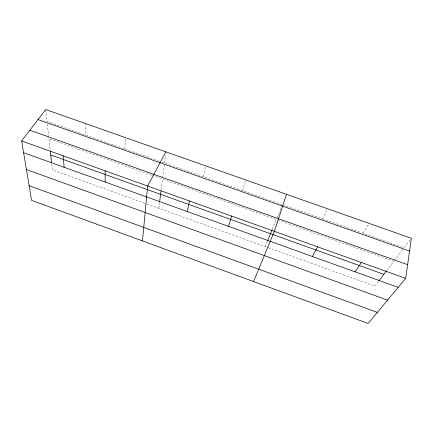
<?xml version="1.0" encoding="UTF-8"?>
<svg xmlns="http://www.w3.org/2000/svg" width="433" height="433" viewBox="0 0 433 433"><rect width="100%" height="100%" fill="white"/><g stroke="black" fill="none" stroke-linecap="round" stroke-linejoin="round"><path stroke-width="0.32" stroke-dasharray="2.17 1.62" d="M124.883 148.995L125.348 137.58M158.819 208.295L159.479 202.974M161.146 189.654L162.478 178.964M162.646 177.633L164.221 164.995M164.47 162.997L165.455 155.122M203.321 176.74L205.637 165.844M242.599 190.628L245.852 180.004M265.212 246.631L267.47 241.094M272.243 229.382L276.276 219.477M277.028 217.626L281.553 206.525M322.461 218.876L327.662 208.803M363.06 233.235L369.268 223.455M378.523 281.304L374.837 286.137L145.618 203.542M386.626 270.685L393.776 261.31L278.82 220.381M394.566 260.265L402.917 249.321M410.143 239.85L404.113 247.757L283.583 205.128M159.447 161.222L47.013 121.457L45.682 109.533M161.958 162.11L282.311 204.674M151.815 175.165L48.918 138.533L50.168 149.721M152.443 175.387L278.181 220.159M144.99 203.315L52.431 169.958L51.776 164.102M47.305 124.082L48.772 137.218M85.29 123.475L85.734 135.15"/><path stroke-width="0.65" d="M105.138 182.017L105.143 170.819M142.479 240.921L147.642 186.022L165.866 151.842M159.566 202.308L160.979 190.991M405.689 278.343L411.35 238.269L45.682 109.533L21.65 140.947L31.566 200.349L368.158 323.467L405.689 278.343L21.65 140.947M187.348 211.558L189.389 200.955M228.548 226.362L231.623 216.067M286.527 194.325L274.365 231.357L253.554 281.547M267.718 240.477L271.989 229.999M312.388 256.493L317.616 246.832M355.049 271.821L361.387 262.495M378.929 280.768L386.225 271.204M38.012 119.557L409.548 251.032M29.845 130.23L407.621 264.65M50.758 154.987L383.844 274.327M23.615 152.719L398.208 287.333M26.424 169.541L387.562 300.139M29.119 185.697L377.37 312.388M50.315 151.041L51.63 162.797M63.148 155.793L64.138 167.284"/></g></svg>
